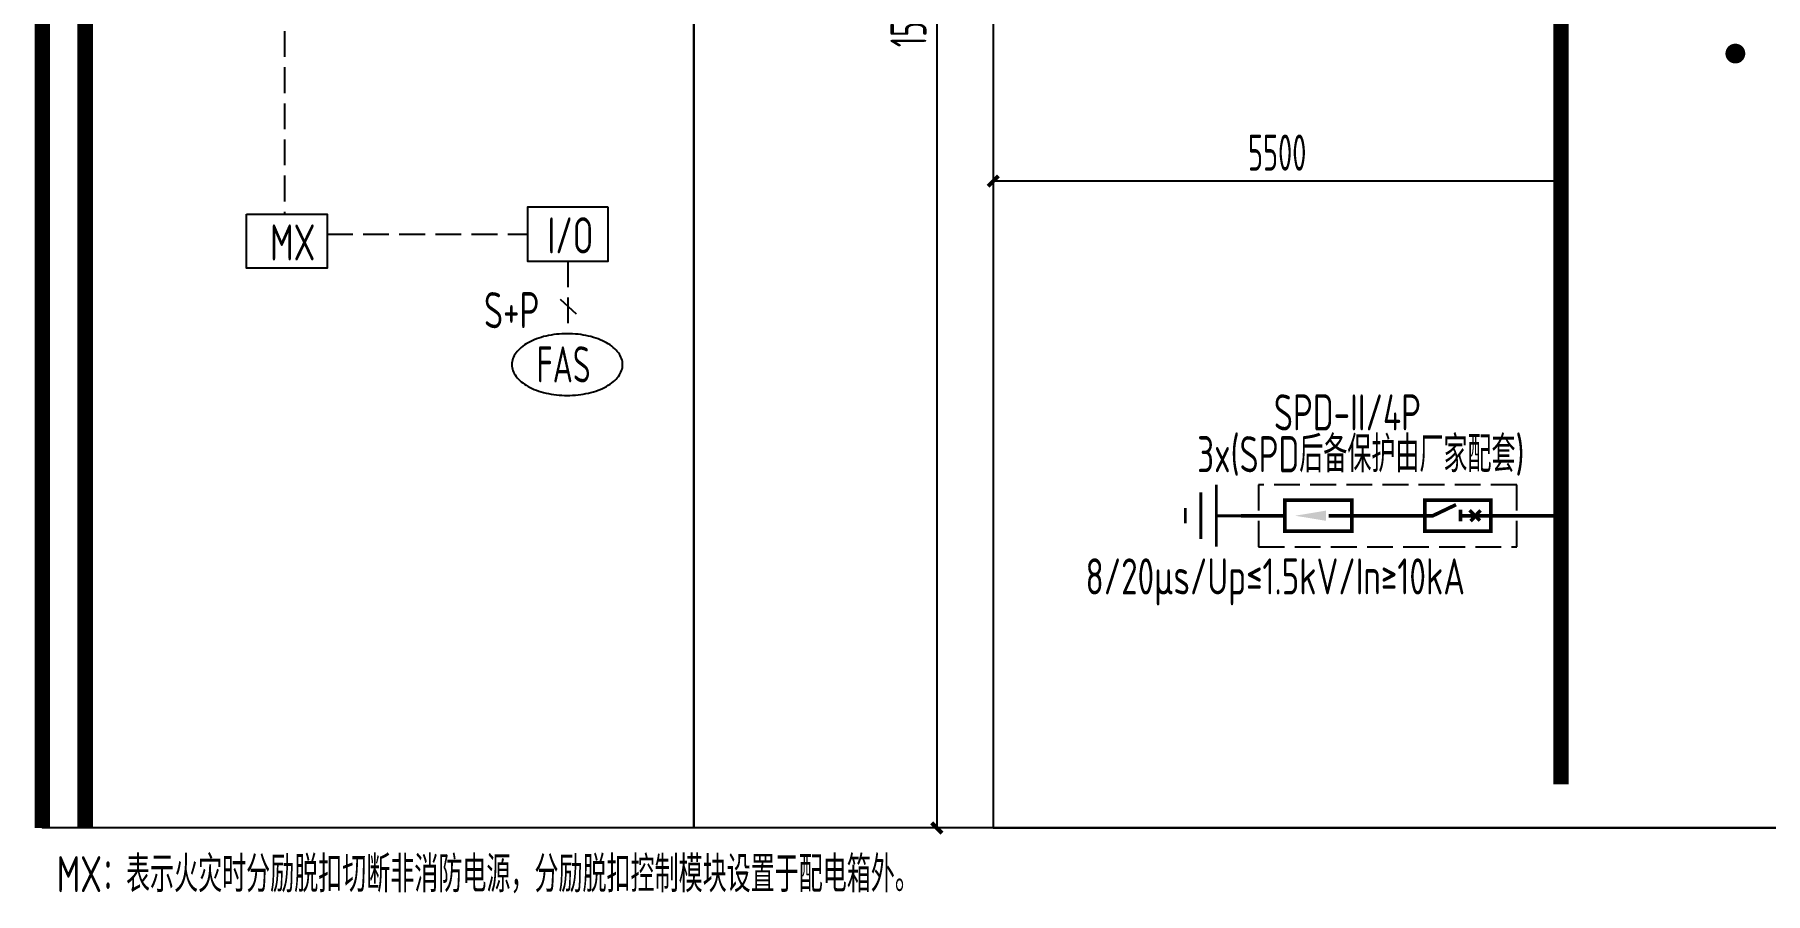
# Model space of a CAD drawing. Header units: millimetres. Extents: x -84100 to 597295, y 0 to 572785.
# Drawn here: x 357054 to 373821, y 251692 to 260012 of the extents above; entities that cross this region are included whole.
import ezdxf
from ezdxf.enums import TextEntityAlignment as Align

# ---------------------------------------------------------------- set-up
doc = ezdxf.new("R2010")
doc.units = ezdxf.units.MM
doc.header["$LTSCALE"] = 1000
doc.linetypes.add('CENTER2', pattern=[1.125, 0.75, -0.125, 0.125, -0.125])
doc.linetypes.add('DASH', pattern=[0.35, 0.25, -0.1])
for name, color, linetype in [('D-标注', 1, 'Continuous'), ('D电气数据', 192, 'Continuous'), ('LITE_照明布线_E', 6, 'Continuous'), ('SIG_TEXT', 7, 'Continuous'), ('SYS_元件_E', 3, 'Continuous'), ('SYS_系统标注_E', 7, 'Continuous'), ('SYS_说明_E', 7, 'Continuous'), ('TEL_TEXT', 7, 'Continuous'), ('WIRE-照明', 1, 'Continuous')]:
    doc.layers.add(name, color=color, linetype=linetype)
doc.styles.add('_TEL_DIM', font='TSSDENG', dxfattribs={"width": 0.6, "height": 3.5, "bigfont": 'TSSDCHN'})
doc.styles.add('ICDA-STYLE1', font='TSSDENG.shx', dxfattribs={"width": 0.7, "bigfont": 'TSSDCHN.shx'})
doc.styles.add('ICDA-STYLE1_T3', font='TSSDENG', dxfattribs={"width": 0.6, "bigfont": 'TSSDCHN'})
doc.styles.get("Standard").update_dxf_attribs({"font": 'tssdeng.shx', "bigfont": 'tssdchn.shx'})
doc.dimstyles.new('_TCH_ARCH&&100', dxfattribs={"dimtxt": 350, "dimasz": 100, "dimexe": 250, "dimexo": 300, "dimgap": 100, "dimtad": 1, "dimdec": 0, "dimzin": 0, "dimdsep": 46, "dimtxsty": 'ICDA-STYLE1_T3', "dimblk": 'ARCHTICK', "dimcen": 0.09, "dimclrt": 7, "dimazin": 2, "dimtfac": 1, "dimtdec": 0, "dimtix": 1, "dimtmove": 2, "dimatfit": 3, "dimfxl": 1, "dimtolj": 1, "dimtzin": 0, "dimarcsym": 0})

# ---------------------------------------------------------------- blocks, each defined once
blk = doc.blocks.new('FAS')
at = {"color": 3}
blk.add_polyline3d([(-542.164, -302.153, 0), (-541.517, -316.829, 0), (-539.579, -331.47, 0), (-536.353, -346.04, 0), (-531.849, -360.504, 0), (-526.075, -374.828, 0), (-519.048, -388.977, 0), (-510.782, -402.916, 0), (-501.299, -416.613, 0), (-490.622, -430.034, 0), (-478.775, -443.147, 0), (-465.787, -455.92, 0), (-451.69, -468.323, 0), (-436.518, -480.326, 0), (-420.307, -491.899, 0), (-403.097, -503.015, 0), (-384.928, -513.647, 0), (-365.845, -523.77, 0), (-345.893, -533.359, 0), (-325.12, -542.391, 0), (-303.578, -550.844, 0), (-281.316, -558.698, 0), (-258.39, -565.934, 0), (-234.854, -572.534, 0), (-210.766, -578.483, 0), (-186.182, -583.767, 0), (-161.163, -588.372, 0), (-135.768, -592.287, 0), (-110.059, -595.504, 0), (-84.0976, -598.014, 0), (-57.9465, -599.811, 0), (-31.6687, -600.891, 0), (-5.32737, -601.251, 0), (21.0139, -600.891, 0), (47.2918, -599.811, 0), (73.4429, -598.014, 0), (99.4042, -595.504, 0), (125.113, -592.287, 0), (150.508, -588.372, 0), (175.527, -583.767, 0), (200.111, -578.483, 0), (224.2, -572.534, 0), (247.736, -565.934, 0), (270.662, -558.698, 0), (292.923, -550.844, 0), (314.466, -542.391, 0), (335.238, -533.359, 0), (355.19, -523.77, 0), (374.273, -513.647, 0), (392.442, -503.015, 0), (409.653, -491.899, 0), (425.864, -480.326, 0), (441.036, -468.323, 0), (455.133, -455.92, 0), (468.12, -443.147, 0), (479.967, -430.034, 0), (490.645, -416.613, 0), (500.128, -402.916, 0), (508.393, -388.977, 0), (515.421, -374.828, 0), (521.194, -360.504, 0), (525.699, -346.04, 0), (528.924, -331.47, 0), (530.862, -316.829, 0), (531.509, -302.153, 0), (530.862, -287.477, 0), (528.924, -272.837, 0), (525.699, -258.267, 0), (521.194, -243.802, 0), (515.421, -229.479, 0), (508.393, -215.33, 0), (500.128, -201.39, 0), (490.645, -187.694, 0), (479.967, -174.273, 0), (468.12, -161.16, 0), (455.133, -148.387, 0), (441.036, -135.984, 0), (425.864, -123.981, 0), (409.653, -112.408, 0), (392.442, -101.292, 0), (374.273, -90.6595, 0), (355.19, -80.5367, 0), (335.238, -70.9479, 0), (314.466, -61.916, 0), (292.923, -53.4629, 0), (270.662, -45.6089, 0), (247.736, -38.3729, 0), (224.2, -31.7724, 0), (200.111, -25.8233, 0), (175.527, -20.5399, 0), (150.508, -15.9349, 0), (125.113, -12.0194, 0), (99.4042, -8.80291, 0), (73.4429, -6.29312, 0), (47.2918, -4.49607, 0), (21.0139, -3.41611, 0), (-5.32737, -3.05584, 0), (-31.6687, -3.41611, 0), (-57.9465, -4.49607, 0), (-84.0976, -6.29312, 0), (-110.059, -8.80291, 0), (-135.768, -12.0194, 0), (-161.163, -15.9349, 0), (-186.182, -20.5399, 0), (-210.766, -25.8233, 0), (-234.854, -31.7724, 0), (-258.39, -38.3729, 0), (-281.316, -45.6089, 0), (-303.578, -53.4629, 0), (-325.12, -61.916, 0), (-345.893, -70.9479, 0), (-365.845, -80.5367, 0), (-384.928, -90.6595, 0), (-403.097, -101.292, 0), (-420.307, -112.408, 0), (-436.518, -123.981, 0), (-451.69, -135.984, 0), (-465.787, -148.387, 0), (-478.775, -161.16, 0), (-490.622, -174.273, 0), (-501.299, -187.694, 0), (-510.782, -201.39, 0), (-519.048, -215.33, 0), (-526.075, -229.479, 0), (-531.849, -243.802, 0), (-536.353, -258.267, 0), (-539.579, -272.837, 0), (-541.517, -287.477, 0), (-542.164, -302.153, 0)], dxfattribs=at)
at = {"layer": 'SIG_TEXT', "color": 0, "style": '_TEL_DIM', "width": 0.65}
blk.add_text('FAS', height=350, dxfattribs=at).set_placement((-301.33218, -475.48524))
blk = doc.blocks.new('$element$00000390')
at = {"const_width": 0.0233}
for points in [[(0, 0), (0, -0.375)], [(-0.25, -0.375), (0.25, -0.375)], [(-0.188, -0.5), (0.188, -0.5)], [(-0.062, -0.625), (0.062, -0.625)]]:
    blk.add_lwpolyline(points, dxfattribs=at)
at = {"flags": 9}
blk.add_attdef('S', (0, 0), '', height=0.00000667, dxfattribs=at)
blk = doc.blocks.new('$element$00000532')
at = {"const_width": 0.0233}
for points in [[(0, 0), (0, -0.283)], [(-0.1, -0.283), (0.1, -0.283), (0.1, -0.717), (-0.1, -0.717), (-0.1, -0.283)], [(0, -1), (0, -0.567)]]:
    blk.add_lwpolyline(points, dxfattribs=at)
for points in [[(-0.033, -0.55), (0.033, -0.55), (0, -0.35), (0.033, -0.55)], [(0.033, -0.55), (0, -0.35), (-0.033, -0.55), (0.033, -0.55)], [(0, -0.367), (-0.033, -0.567), (0.033, -0.567), (0, -0.367)]]:
    blk.add_solid(points)
at = {"flags": 9}
blk.add_attdef('S', (0, 0), '', height=0.00000667, dxfattribs=at)
blk = doc.blocks.new('*U119')
at = {"layer": 'SYS_元件_E', "color": 2, "linetype": 'DASH'}
blk.add_lwpolyline([(-2855, 300), (-2855, -300), (-355, -300), (-355, 300)], close=True, dxfattribs=at)
at = {"layer": 'SYS_元件_E', "color": 3, "const_width": 35}
for points in [[(-1542, 0), (-1167, 0), (-943, 107)], [(0, 0), (-909, 0)], [(-899, 59), (-899, -55)], [(-812, 53), (-711, -48)], [(-705, 52), (-802, -52)]]:
    blk.add_lwpolyline(points, dxfattribs=at)
at = {"layer": 'SYS_元件_E', "color": 3, "const_width": 35, "elevation": 0}
blk.add_lwpolyline([(-1245, -150), (-1245, 150), (-605, 150), (-605, -150), (-1245, -150)], dxfattribs=at)
at = {"layer": 'SYS_元件_E'}
for name, p, xscale, yscale, zscale, rotation in [('$element$00000390', (-2815, 0, 0), 1199.999999945518, 1199.999999945518, 1199.999999945518, 269.9999999999999), ('$element$00000532', (-3027, 0, 0), 1500, 1500, 1500, 89.99999999999997)]:
    blk.add_blockref(name, p, dxfattribs=dict(at, xscale=xscale, yscale=yscale, zscale=zscale, rotation=rotation))
at = {"layer": 'SYS_说明_E', "style": 'ICDA-STYLE1', "width": 0.7}
for s, p in [('SPD-II/4P', (-1995, 1001, -126391)), ('3x(SPD后备保护由厂家配套)', (-1865, 596, -126391)), ('8/20μs/Up≤1.5kV/In≥10kA', (-2694, -588, -126391))]:
    blk.add_text(s, height=350, dxfattribs=at).set_placement(p, align=Align.MIDDLE_CENTER)
blk = doc.blocks.new('_ArchTick')
at = {"color": 0, "linetype": 'ByBlock', "const_width": 0.4}
blk.add_lwpolyline([(-0.5, -0.5), (0.5, 0.5)], dxfattribs=at)
blk = doc.blocks.new('*D150')
at = {"layer": 'D-标注', "color": 0, "lineweight": -2, "transparency": 16777216}
for p, q in [((366041, 268128), (365544, 268128)), ((365794, 268128), (365794, 252326)), ((366041, 252326), (365544, 252326))]:
    blk.add_line(p, q, dxfattribs=at)
at = {"layer": 'Defpoints', "color": 0, "transparency": 16777216}
for p in [(366341, 268128), (365794, 252326), (366341, 252326)]:
    blk.add_point(p, dxfattribs=at)
at = {"layer": 'D-标注', "color": 0, "lineweight": -2, "transparency": 16777216, "xscale": 100, "yscale": 100, "zscale": 100}
for p, rotation in [((365794, 268128), 90), ((365794, 252326), 270)]:
    blk.add_blockref('_ArchTick', p, dxfattribs=dict(at, rotation=rotation))
at = {"layer": 'D-标注', "color": 7, "transparency": 16777216, "insert": (365519, 260227), "char_height": 350, "attachment_point": 5, "rotation": 90, "style": 'ICDA-STYLE1_T3'}
blk.add_mtext('\\A1;15802', dxfattribs=at)
blk = doc.blocks.new('*D151')
at = {"layer": 'D-标注', "color": 0, "lineweight": -2, "transparency": 16777216}
for p, q in [((366341, 259037), (366341, 258344)), ((371841, 259037), (371841, 258344)), ((366341, 258594), (371841, 258594))]:
    blk.add_line(p, q, dxfattribs=at)
at = {"layer": 'Defpoints', "color": 0, "transparency": 16777216}
for p in [(366341, 259337), (371841, 259337), (371841, 258594)]:
    blk.add_point(p, dxfattribs=at)
at = {"layer": 'D-标注', "color": 0, "lineweight": -2, "transparency": 16777216, "xscale": 100, "yscale": 100, "zscale": 100, "rotation": 180}
blk.add_blockref('_ArchTick', (366341, 258594), dxfattribs=at)
at = {"layer": 'D-标注', "color": 0, "lineweight": -2, "transparency": 16777216, "xscale": 100, "yscale": 100, "zscale": 100}
blk.add_blockref('_ArchTick', (371841, 258594), dxfattribs=at)
at = {"layer": 'D-标注', "color": 7, "transparency": 16777216, "insert": (369091, 258869), "char_height": 350, "attachment_point": 5, "style": 'ICDA-STYLE1_T3'}
blk.add_mtext('\\A1;5500', dxfattribs=at)

msp = doc.modelspace()

# ---------------------------------------------------------------- linework, layer by layer
at = {"linetype": 'DASH'}
for p, q in [((359475.8, 260396.2), (359475.8, 258271)), ((359886.7, 258078.1), (361828, 258078.1)), ((362218.6, 257816.8), (362218.6, 257117.6))]:
    msp.add_line(p, q, dxfattribs=at)
at = {"linetype": 'CENTER2'}
msp.add_line((362143.8, 257448.3), (362301.5, 257306.2), dxfattribs=at)
at = {"color": 3, "ltscale": 0.1}
for points in [[(359105.4, 258271), (359886.7, 258271), (359886.7, 257748.3), (359105.4, 257748.3)], [(362609.3, 258339.5), (361828, 258339.5), (361828, 257816.8), (362609.3, 257816.8)]]:
    msp.add_lwpolyline(points, close=True, dxfattribs=at)
at = {"layer": 'D电气数据', "color": 175}
for points in [[(357128.6, 269928.1), (363441.1, 269928.1), (363441.1, 252326), (357128.6, 252326)], [(363441.1, 269928.1), (381841.1, 269928.1), (381841.1, 252326), (363441.1, 252326)], [(366341.1, 252326), (374941.5, 252326), (374941.5, 268128.1), (366341.1, 268128.1)]]:
    msp.add_lwpolyline(points, close=True, dxfattribs=at)
at = {"layer": 'LITE_照明布线_E', "linetype": 'ByBlock', "const_width": 150}
msp.add_lwpolyline([(371840.6, 267315.2), (371840.6, 252747.4)], dxfattribs=at)
at = {"layer": 'SYS_元件_E', "const_width": 96}
msp.add_lwpolyline([(373481.7, 259828.5, 1), (373577.7, 259828.5, 1)], format="xyb", close=True, dxfattribs=at)
at = {"layer": 'WIRE-照明', "const_width": 150}
for points in [[(357128.6, 252326), (357128.6, 269928.1)], [(357542.9, 252326), (357542.9, 269928)]]:
    msp.add_lwpolyline(points, dxfattribs=at)

# ---------------------------------------------------------------- block references
at = {"layer": 'SYS_系统标注_E', "color": 0}
msp.add_blockref('FAS', (362218.6, 257117.6), dxfattribs=at)
at = {"layer": 'SYS_说明_E'}
msp.add_blockref('*U119', (371766.6, 255351), dxfattribs=at)

# ---------------------------------------------------------------- texts
at = {"layer": 'SYS_系统标注_E', "color": 0, "style": 'ICDA-STYLE1', "width": 0.7}
for s, p in [('I/O', (362022.8, 257891.9)), ('MX', (359334.6, 257823.4)), ('S+P', (361407.2, 257167.4))]:
    msp.add_text(s, height=350, dxfattribs=at).set_placement(p)
at = {"layer": 'TEL_TEXT', "style": 'ICDA-STYLE1', "width": 0.7}
msp.add_text('MX：表示火灾时分励脱扣切断非消防电源，分励脱扣控制模块设置于配电箱外。', height=350, dxfattribs=at).set_placement((357267.6, 251703.4))

# ---------------------------------------------------------------- dimensions: what is measured, and where the dimension line sits
at = {"layer": 'D-标注'}
dim = msp.add_linear_dim(base=(365794.3, 252326), p1=(366341.1, 268128.1), p2=(366341.1, 252326), angle=90, dimstyle='_TCH_ARCH&&100', dxfattribs=at)
dim.commit()
dim.dimension.update_dxf_attribs({"geometry": '*D150', "text_midpoint": (365519.3, 260227)})
dim = msp.add_linear_dim(base=(371840.5979, 258593.9315), p1=(366341.0898, 259337.1406), p2=(371840.5979, 259337.1406), dimstyle='_TCH_ARCH&&100', dxfattribs=at)
dim.commit()
dim.dimension.update_dxf_attribs({"geometry": '*D151', "text_midpoint": (369090.8439, 258868.9315)})

doc.saveas('drawing.dxf')
